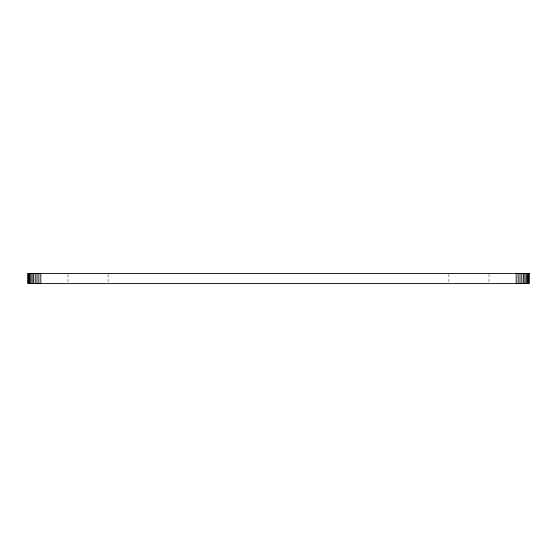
<?xml version="1.0" encoding="UTF-8"?>
<svg xmlns="http://www.w3.org/2000/svg" width="557" height="557" viewBox="0 0 557 557"><rect width="100%" height="100%" fill="white"/><g stroke="black" fill="none" stroke-linecap="round" stroke-linejoin="round"><path stroke-width="0.42" stroke-dasharray="2.79 2.09" d="M489.025 274.322L489.025 283.513M448.9 274.322L448.9 283.513M108.1 274.322L108.1 283.513M67.975 274.322L67.975 283.513"/><path stroke-width="0.84" d="M528.767 273.487L528.767 283.513M528.133 273.487L528.133 283.513M527.263 273.487L527.263 283.513M526.17 273.487L526.17 283.513M524.875 273.487L524.875 283.513M523.392 273.487L523.392 283.513M521.756 273.487L521.756 283.513M519.987 273.487L519.987 283.513M518.128 273.487L518.128 283.513M516.193 273.487L516.193 283.513M40.807 273.487L40.807 283.513M38.872 273.487L38.872 283.513M37.013 273.487L37.013 283.513M35.244 273.487L35.244 283.513M33.608 273.487L33.608 283.513M32.125 273.487L32.125 283.513M30.83 273.487L30.83 283.513M29.737 273.487L29.737 283.513M28.867 273.487L28.867 283.513M28.233 273.487L28.233 283.513M529.15 273.487L27.85 273.487L27.857 283.513L529.15 283.513L529.143 273.487"/></g></svg>
